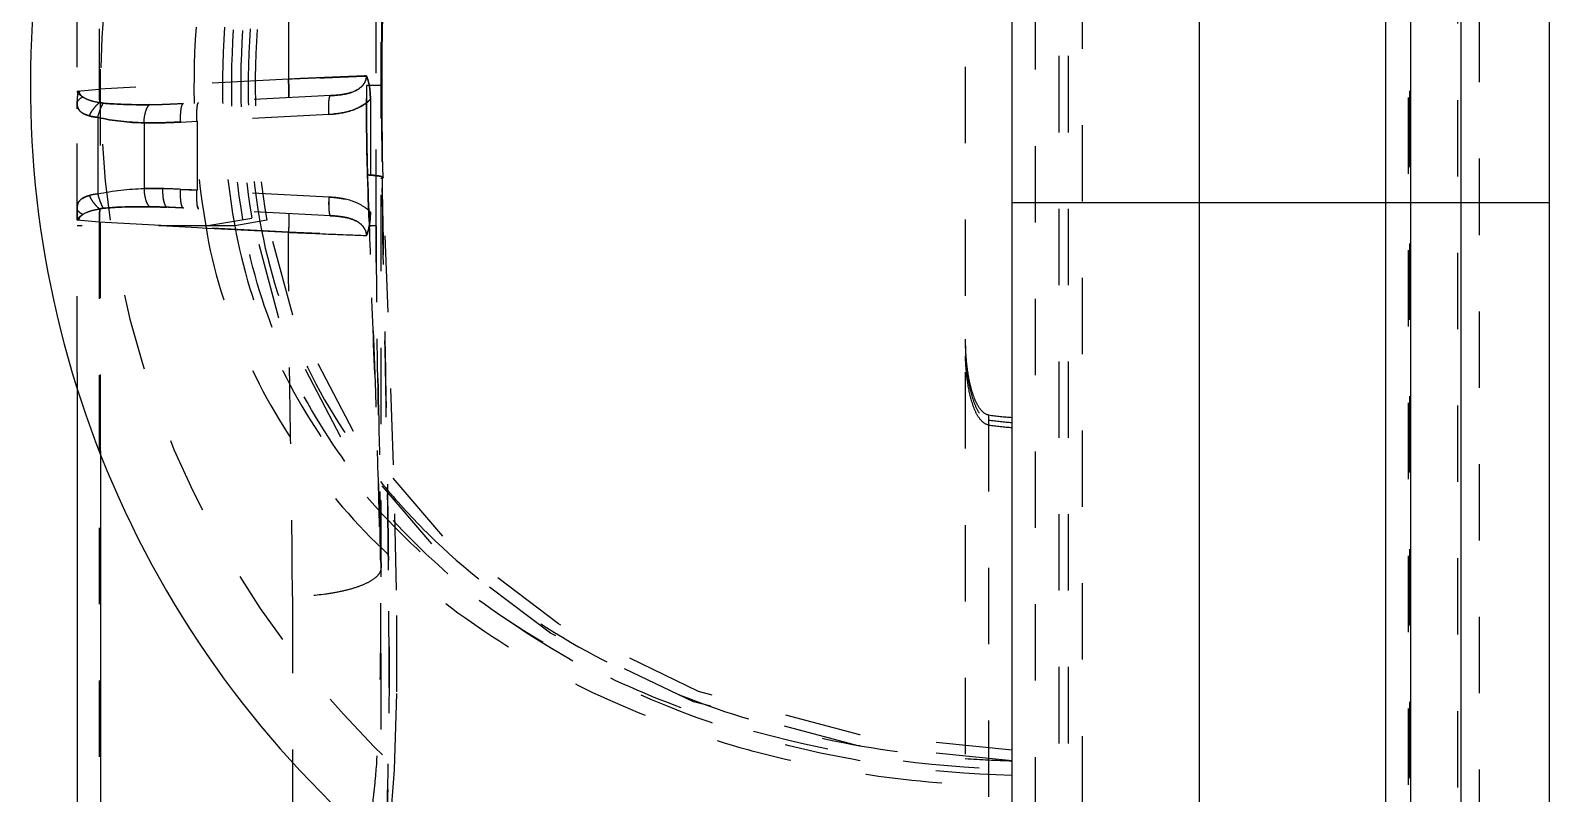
# Model space of a CAD drawing. Header units: millimetres. Extents: x -840 to 1682, y -9216 to -2117.
# Drawn here: x 872.12 to 904.62, y -2544.51 to -2528.18 of the extents above; entities that cross this region are included whole.
import ezdxf

# ---------------------------------------------------------------- set-up
doc = ezdxf.new("R2010")
doc.units = ezdxf.units.MM
doc.header["$LTSCALE"] = 16.335
doc.linetypes.add('HIDDEN', pattern=[0.2, 0.1, -0.1])
doc.layers.get('0').update_dxf_attribs({"linetype": 'CONTINUOUS'})
doc.layers.add('DEFAULT_2', color=8, linetype='HIDDEN')

msp = doc.modelspace()

# ---------------------------------------------------------------- linework, layer by layer
at = {"color": 7, "linetype": 'Continuous'}
for p, q in [((901.644, -2400.707), (901.644, -2613.018)), ((902.722, -2612.962), (902.722, -2400.763)), ((901.117, -2612.519), (901.117, -2401.206)), ((904.617, -2610.965), (904.617, -2402.76)), ((897.117, -2411.862), (897.117, -2601.862)), ((893.117, -2597.862), (893.117, -2415.862)), ((893.117, -2531.862), (904.617, -2531.862)), ((873.117, -2535.502), (873.117, -2559.362)), ((873.617, -2537.176), (873.617, -2559.862))]:
    msp.add_line(p, q, dxfattribs=at)
msp.add_arc((893.617, -2529.362), 21.5, 157.7989, 265.9994, dxfattribs=at)
at = {"layer": 'DEFAULT_2', "color": 8, "linetype": 'HIDDEN'}
for p, q in [((901.591, -2402.204), (901.591, -2611.521)), ((902.644, -2402.259), (902.644, -2611.466)), ((903.117, -2610.967), (903.117, -2402.758)), ((901.617, -2411.862), (901.617, -2601.862)), ((894.617, -2415.862), (894.617, -2597.862)), ((893.617, -2594.362), (893.617, -2419.362)), ((894.117, -2420.919), (894.117, -2592.806)), ((894.317, -2420.919), (894.317, -2592.806)), ((892.117, -2509.359), (892.117, -2546.362)), ((879.617, -2512.1), (879.617, -2556.199)), ((873.617, -2537.176), (873.617, -2521.553)), ((873.117, -2535.502), (873.117, -2523.225)), ((879.643, -2528.616), (879.666, -2527.345)), ((873.591, -2528.149), (873.591, -2529.438)), ((877.638, -2527.938), (877.638, -2529.226)), ((879.513, -2532.362), (879.513, -2527.937)), ((879.64, -2529.362), (879.643, -2528.6)), ((873.117, -2529.483), (873.591, -2529.438)), ((877.638, -2529.226), (873.591, -2529.438)), ((879.629, -2529.362), (879.305, -2529.362)), ((879.641, -2529.823), (879.64, -2529.362)), ((873.121, -2529.612), (873.12, -2529.688)), ((878.538, -2529.578), (875.396, -2529.743)), ((879.391, -2529.657), (879.391, -2532.068)), ((873.561, -2530.043), (873.561, -2531.681)), ((878.503, -2529.978), (875.682, -2530.126)), ((874.549, -2530.16), (874.549, -2531.565)), ((875.333, -2530.142), (875.682, -2530.126)), ((875.682, -2530.126), (875.682, -2531.599)), ((879.33, -2531.274), (879.332, -2531.345)), ((879.665, -2531.333), (879.641, -2531.353)), ((879.887, -2537.472), (879.665, -2531.333)), ((875.333, -2531.582), (875.682, -2531.599)), ((875.565, -2531.594), (875.333, -2531.582)), ((875.682, -2531.599), (875.565, -2531.594)), ((878.502, -2531.747), (875.682, -2531.599)), ((873.121, -2532.112), (873.12, -2532.037)), ((878.537, -2532.146), (875.396, -2531.982)), ((873.591, -2532.287), (873.117, -2532.242)), ((876.489, -2532.362), (873.117, -2532.362)), ((875.036, -2532.362), (873.591, -2532.287)), ((873.591, -2532.287), (873.591, -2558.412)), ((877.638, -2532.501), (875.036, -2532.362)), ((875.036, -2532.362), (875.695, -2532.398)), ((875.695, -2532.398), (875.903, -2532.409)), ((875.869, -2532.362), (876.855, -2532.196)), ((877.178, -2532.242), (876.489, -2532.362)), ((879.513, -2532.362), (879.391, -2532.362)), ((875.903, -2532.409), (876.771, -2532.454)), ((876.771, -2532.454), (877.638, -2532.501)), ((878.31, -2532.529), (877.638, -2532.501)), ((892.617, -2536.408), (892.617, -2546.362)), ((879.953, -2540.155), (879.887, -2537.472)), ((877.722, -2540.294), (877.722, -2558.196)), ((879.817, -2545.196), (879.906, -2543.999))]:
    msp.add_line(p, q, dxfattribs=at)
for points in [[(873.121, -2529.613), (873.12, -2529.633), (873.117, -2529.741)], [(879.665, -2531.333), (879.653, -2530.865), (879.641, -2529.823)], [(873.117, -2531.984), (873.12, -2532.092), (873.121, -2532.112)], [(893.117, -2543.802), (889.827, -2543.482), (886.301, -2542.54), (883.241, -2541.074), (880.708, -2539.162), (878.756, -2536.882), (877.435, -2534.337), (876.855, -2532.192)], [(893.117, -2543.574), (889.858, -2543.251), (886.41, -2542.321), (883.417, -2540.878), (880.939, -2539.001), (879.027, -2536.765), (877.734, -2534.273), (877.178, -2532.242)], [(879.906, -2543.999), (879.957, -2542.331), (879.953, -2540.155)]]:
    msp.add_lwpolyline(points, dxfattribs=at)
for centre, radius, start, end in [((893.617, -2529.362), 20, 90, 270), ((893.617, -2529.362), 18, 176.0179, 189.5933), ((893.617, -2529.362), 17.39, 175.8779, 189.9342), ((893.617, -2529.362), 17.2, 176.0179, 189.5941), ((893.617, -2529.362), 16.841, 175.8779, 189.9342), ((893.617, -2529.362), 16.69, 175.8797, 189.9342), ((893.617, -2529.362), 17, 176.0197, 189.5807), ((891.066, -2841.259), 312.322, 92.34037, 92.46403), ((968.075, -2529.38), 88.769, 179.98889, 180.39626), ((1010.538, -2529.51), 130.91, 179.9354, 180.80683), ((874.504, -2518.135), 11.637, 270.8194, 271.9654), ((874.318, -2512.395), 17.38, 271.9294, 272.3844), ((874.071, -2506.415), 23.365, 272.3789, 272.6295), ((873.371, -2491.433), 38.363, 272.6478, 273.0257), ((874.086, -2530.324), 0.774, 137.7246, 144.2733), ((878.347, -2527.059), 2.923, 273.0607, 274.7332), ((943.548, -2529.55), 64.242, 180.39589, 180.9637), ((929.389, -2529.788), 50.081, 180.9632, 181.6995), ((873.623, -2532.574), 0.893, 102.1686, 105.8475), ((874.308, -2552.508), 20.951, 87.1949, 88.2544), ((874.089, -2531.397), 0.779, 213.0766, 222.1837), ((873.887, -2559.521), 27.58, 87.1149, 87.6084), ((874.049, -2555.842), 23.898, 87.3452, 87.6286), ((873.333, -2571.011), 39.083, 86.9753, 87.3271), ((872.874, -2580.008), 48.092, 86.9942, 87.1378), ((890.046, -2256.675), 276.104, 267.56384, 267.77115), ((893.617, -2529.362), 7.116, 261.922, 265.9711), ((893.617, -2529.362), 7.224, 262.0432, 266.0312), ((893.617, -2529.362), 7.33, 262.159, 266.0887), ((890.21, -2529.22), 13.658, 219.0772, 224.6877), ((893.615, -2522.009), 21.8, 266.054, 268.6908)]:
    msp.add_arc(centre, radius, start, end, dxfattribs=at)
for points, knots in [([(879.985, -2522.912), (879.8, -2523.421), (879.558, -2524.483), (879.379, -2526.098), (879.314, -2527.727), (879.303, -2528.816), (879.305, -2529.362)], [0, 0, 0, 0, 0.249366, 0.498228, 0.748436, 1, 1, 1, 1]), ([(879.629, -2529.362), (879.63, -2528.811), (879.635, -2527.709), (879.661, -2526.055), (879.751, -2524.404), (879.894, -2523.309), (879.984, -2522.765)], [0, 0, 0, 0, 0.25004, 0.499994, 0.749954, 1, 1, 1, 1]), ([(873.6, -2529.724), (873.6, -2529.704), (873.599, -2529.609), (873.595, -2529.513), (873.591, -2529.438)], [0, 0, 0, 0, 0.211823, 1, 1, 1, 1]), ([(873.591, -2529.438), (873.593, -2529.464), (873.597, -2529.559), (873.6, -2529.655), (873.6, -2529.724)], [0, 0, 0, 0, 0.273506, 1, 1, 1, 1]), ([(879.308, -2529.156), (879.209, -2529.16), (878.653, -2529.183), (878.096, -2529.206), (877.638, -2529.226)], [0, 0, 0, 0, 0.177559, 1, 1, 1, 1]), ([(877.638, -2529.226), (877.641, -2529.277), (877.644, -2529.351), (877.646, -2529.445), (877.647, -2529.505), (877.646, -2529.553), (877.646, -2529.592), (877.642, -2529.61), (877.641, -2529.625), (877.638, -2529.626)], [0, 0, 0, 0, 0.380965, 0.553932, 0.704881, 0.828741, 0.920859, 0.97822, 1, 1, 1, 1]), ([(877.638, -2529.626), (877.641, -2529.625), (877.642, -2529.61), (877.646, -2529.592), (877.646, -2529.553), (877.647, -2529.505), (877.646, -2529.445), (877.644, -2529.351), (877.641, -2529.277), (877.638, -2529.226)], [0, 0, 0, 0, 0.021868, 0.079409, 0.171652, 0.295672, 0.446637, 0.619343, 1, 1, 1, 1]), ([(878.312, -2529.198), (878.414, -2529.194), (878.746, -2529.179), (879.078, -2529.166), (879.308, -2529.158)], [0, 0, 0, 0, 0.306599, 1, 1, 1, 1]), ([(878.538, -2529.578), (878.632, -2529.573), (878.81, -2529.559), (879.056, -2529.495), (879.249, -2529.366), (879.308, -2529.223), (879.308, -2529.156)], [0, 0, 0, 0, 0.295491, 0.557357, 0.789572, 1, 1, 1, 1]), ([(879.271, -2529.295), (879.238, -2529.357), (879.106, -2529.478), (878.84, -2529.556), (878.639, -2529.573), (878.538, -2529.578)], [0, 0, 0, 0, 0.256067, 0.627552, 1, 1, 1, 1]), ([(879.308, -2529.156), (879.339, -2529.23), (879.38, -2529.397), (879.391, -2529.567), (879.391, -2529.657)], [0, 0, 0, 0, 0.471017, 1, 1, 1, 1]), ([(879.356, -2529.309), (879.353, -2529.295), (879.34, -2529.244), (879.323, -2529.194), (879.308, -2529.158)], [0, 0, 0, 0, 0.260985, 1, 1, 1, 1]), ([(879.391, -2529.657), (879.391, -2529.627), (879.388, -2529.51), (879.375, -2529.393), (879.356, -2529.309)], [0, 0, 0, 0, 0.258465, 1, 1, 1, 1]), ([(873.117, -2529.483), (873.117, -2529.505), (873.163, -2529.555), (873.21, -2529.586), (873.242, -2529.605)], [0, 0, 0, 0, 0.370376, 1, 1, 1, 1]), ([(873.117, -2529.862), (873.117, -2529.85), (873.12, -2529.792), (873.121, -2529.734), (873.12, -2529.688)], [0, 0, 0, 0, 0.202142, 1, 1, 1, 1]), ([(873.117, -2529.741), (873.117, -2529.773), (873.124, -2529.836), (873.178, -2529.918), (873.268, -2529.974), (873.339, -2529.999), (873.379, -2530.01)], [0, 0, 0, 0, 0.235231, 0.449944, 0.696912, 1, 1, 1, 1]), ([(873.141, -2529.858), (873.137, -2529.849), (873.122, -2529.812), (873.117, -2529.771), (873.117, -2529.741)], [0, 0, 0, 0, 0.239143, 1, 1, 1, 1]), ([(873.118, -2529.741), (873.118, -2529.728), (873.135, -2529.665), (873.195, -2529.626), (873.242, -2529.606)], [0, 0, 0, 0, 0.201054, 1, 1, 1, 1]), ([(873.158, -2529.479), (873.152, -2529.486), (873.126, -2529.525), (873.123, -2529.575), (873.121, -2529.612)], [0, 0, 0, 0, 0.195966, 1, 1, 1, 1]), ([(873.158, -2529.479), (873.157, -2529.509), (873.183, -2529.566), (873.254, -2529.615), (873.333, -2529.657), (873.393, -2529.678), (873.425, -2529.687)], [0, 0, 0, 0, 0.252718, 0.469916, 0.717667, 1, 1, 1, 1]), ([(873.242, -2529.605), (873.265, -2529.621), (873.376, -2529.682), (873.503, -2529.71), (873.6, -2529.724)], [0, 0, 0, 0, 0.221972, 1, 1, 1, 1]), ([(873.379, -2530.01), (873.402, -2529.953), (873.467, -2529.849), (873.551, -2529.759), (873.6, -2529.724)], [0, 0, 0, 0, 0.508628, 1, 1, 1, 1]), ([(873.425, -2529.687), (873.439, -2529.691), (873.496, -2529.706), (873.555, -2529.717), (873.6, -2529.724)], [0, 0, 0, 0, 0.237094, 1, 1, 1, 1]), ([(873.513, -2529.803), (873.52, -2529.796), (873.547, -2529.767), (873.576, -2529.741), (873.6, -2529.724)], [0, 0, 0, 0, 0.262558, 1, 1, 1, 1]), ([(873.561, -2530.043), (873.573, -2529.986), (873.605, -2529.881), (873.65, -2529.781), (873.678, -2529.739)], [0, 0, 0, 0, 0.536156, 1, 1, 1, 1]), ([(873.561, -2530.043), (873.573, -2529.985), (873.605, -2529.88), (873.651, -2529.78), (873.678, -2529.739)], [0, 0, 0, 0, 0.546317, 1, 1, 1, 1]), ([(873.6, -2529.724), (873.606, -2529.726), (873.632, -2529.733), (873.658, -2529.737), (873.678, -2529.739)], [0, 0, 0, 0, 0.235022, 1, 1, 1, 1]), ([(873.678, -2529.739), (873.671, -2529.738), (873.645, -2529.735), (873.619, -2529.73), (873.6, -2529.724)], [0, 0, 0, 0, 0.264523, 1, 1, 1, 1]), ([(873.678, -2529.739), (873.76, -2529.746), (874.09, -2529.77), (874.422, -2529.774), (874.67, -2529.771)], [0, 0, 0, 0, 0.248306, 1, 1, 1, 1]), ([(874.67, -2529.771), (874.587, -2529.772), (874.256, -2529.774), (873.925, -2529.761), (873.678, -2529.739)], [0, 0, 0, 0, 0.251432, 1, 1, 1, 1]), ([(874.549, -2530.16), (874.551, -2530.076), (874.565, -2529.96), (874.615, -2529.831), (874.65, -2529.784), (874.67, -2529.771)], [0, 0, 0, 0, 0.601132, 0.824056, 1, 1, 1, 1]), ([(874.67, -2529.771), (874.73, -2529.77), (874.972, -2529.764), (875.214, -2529.753), (875.396, -2529.743)], [0, 0, 0, 0, 0.246308, 1, 1, 1, 1]), ([(875.333, -2530.142), (875.33, -2530.089), (875.329, -2529.996), (875.34, -2529.871), (875.354, -2529.794), (875.38, -2529.744), (875.396, -2529.743)], [0, 0, 0, 0, 0.386014, 0.67869, 0.885836, 1, 1, 1, 1]), ([(875.682, -2530.126), (875.679, -2530.075), (875.677, -2529.981), (875.681, -2529.859), (875.691, -2529.777), (875.703, -2529.738), (875.712, -2529.726), (875.717, -2529.726)], [0, 0, 0, 0, 0.373086, 0.691045, 0.906485, 0.967529, 1, 1, 1, 1]), ([(878.503, -2529.978), (878.5, -2529.924), (878.498, -2529.83), (878.502, -2529.709), (878.512, -2529.631), (878.523, -2529.592), (878.533, -2529.579), (878.538, -2529.578)], [0, 0, 0, 0, 0.393945, 0.691214, 0.897762, 0.964132, 1, 1, 1, 1]), ([(878.503, -2529.978), (878.5, -2529.924), (878.498, -2529.83), (878.502, -2529.709), (878.512, -2529.631), (878.523, -2529.592), (878.533, -2529.579), (878.538, -2529.578)], [0, 0, 0, 0, 0.393947, 0.691215, 0.897763, 0.964133, 1, 1, 1, 1]), ([(878.503, -2529.978), (878.663, -2529.969), (878.983, -2529.929), (879.278, -2529.77), (879.391, -2529.657)], [0, 0, 0, 0, 0.500583, 1, 1, 1, 1]), ([(879.391, -2529.657), (879.288, -2529.76), (879.025, -2529.911), (878.734, -2529.96), (878.588, -2529.972)], [0, 0, 0, 0, 0.499758, 1, 1, 1, 1]), ([(873.379, -2530.01), (873.351, -2530.002), (873.262, -2529.973), (873.171, -2529.917), (873.141, -2529.858)], [0, 0, 0, 0, 0.3046, 1, 1, 1, 1]), ([(873.379, -2530.01), (873.384, -2529.998), (873.406, -2529.95), (873.434, -2529.905), (873.457, -2529.872)], [0, 0, 0, 0, 0.239873, 1, 1, 1, 1]), ([(873.379, -2530.01), (873.393, -2530.014), (873.453, -2530.03), (873.514, -2530.039), (873.561, -2530.043)], [0, 0, 0, 0, 0.234337, 1, 1, 1, 1]), ([(873.561, -2530.043), (873.545, -2530.042), (873.484, -2530.035), (873.423, -2530.023), (873.379, -2530.01)], [0, 0, 0, 0, 0.2649, 1, 1, 1, 1]), ([(874.549, -2530.16), (874.613, -2530.162), (874.875, -2530.163), (875.136, -2530.152), (875.333, -2530.142)], [0, 0, 0, 0, 0.24516, 1, 1, 1, 1]), ([(875.333, -2530.142), (875.267, -2530.146), (875.005, -2530.157), (874.744, -2530.165), (874.549, -2530.16)], [0, 0, 0, 0, 0.254451, 1, 1, 1, 1]), ([(879.664, -2531.333), (879.664, -2531.322), (879.623, -2531.306), (879.561, -2531.294), (879.454, -2531.281), (879.375, -2531.276), (879.33, -2531.274)], [0, 0, 0, 0, 0.089703, 0.296179, 0.610763, 1, 1, 1, 1]), ([(879.33, -2545.314), (879.349, -2545.256), (879.383, -2545.1), (879.431, -2544.812), (879.48, -2544.415), (879.546, -2543.673), (879.601, -2542.488), (879.622, -2540.783), (879.592, -2538.74), (879.521, -2536.423), (879.421, -2533.904), (879.357, -2532.165), (879.33, -2531.274)], [0, 0, 0, 0, 0.01318, 0.033941, 0.062318, 0.098335, 0.192886, 0.315244, 0.462127, 0.628739, 0.80983, 1, 1, 1, 1]), ([(879.33, -2531.274), (879.391, -2531.277), (879.491, -2531.285), (879.592, -2531.297), (879.631, -2531.31)], [0, 0, 0, 0, 0.599729, 1, 1, 1, 1]), ([(879.332, -2531.345), (879.355, -2532.104), (879.456, -2534.904), (879.576, -2537.704), (879.605, -2539.748)], [0, 0, 0, 0, 0.270754, 1, 1, 1, 1]), ([(879.641, -2531.353), (879.635, -2531.352), (879.628, -2531.351), (879.617, -2531.347), (879.617, -2531.345)], [0, 0, 0, 0, 0.708361, 1, 1, 1, 1]), ([(879.641, -2531.353), (879.639, -2531.353), (879.632, -2531.352), (879.624, -2531.35), (879.62, -2531.348)], [0, 0, 0, 0, 0.336039, 1, 1, 1, 1]), ([(879.631, -2531.31), (879.633, -2531.311), (879.641, -2531.313), (879.649, -2531.317), (879.654, -2531.32)], [0, 0, 0, 0, 0.296127, 1, 1, 1, 1]), ([(879.641, -2531.353), (879.655, -2532.294), (879.688, -2534.134), (879.739, -2536.804), (879.776, -2539.268), (879.793, -2541.446), (879.788, -2543.049), (879.77, -2544.135), (879.753, -2544.787), (879.731, -2545.323), (879.708, -2545.738), (879.683, -2546.029), (879.665, -2546.183), (879.653, -2546.237)], [0, 0, 0, 0, 0.189462, 0.370778, 0.538092, 0.686032, 0.809587, 0.861006, 0.90496, 0.941042, 0.968999, 0.988693, 1, 1, 1, 1]), ([(879.778, -2539.725), (879.772, -2539.087), (879.735, -2536.297), (879.673, -2533.507), (879.641, -2531.353)], [0, 0, 0, 0, 0.228406, 1, 1, 1, 1]), ([(873.379, -2531.715), (873.339, -2531.726), (873.269, -2531.751), (873.178, -2531.807), (873.124, -2531.89), (873.117, -2531.952), (873.117, -2531.984)], [0, 0, 0, 0, 0.303069, 0.549476, 0.766688, 1, 1, 1, 1]), ([(873.232, -2531.775), (873.243, -2531.769), (873.289, -2531.744), (873.339, -2531.726), (873.379, -2531.715)], [0, 0, 0, 0, 0.226224, 1, 1, 1, 1]), ([(873.561, -2531.681), (873.545, -2531.683), (873.484, -2531.69), (873.423, -2531.702), (873.379, -2531.715)], [0, 0, 0, 0, 0.2649, 1, 1, 1, 1]), ([(873.379, -2531.715), (873.402, -2531.772), (873.467, -2531.876), (873.551, -2531.966), (873.6, -2532.001)], [0, 0, 0, 0, 0.508637, 1, 1, 1, 1]), ([(873.379, -2531.715), (873.383, -2531.724), (873.399, -2531.761), (873.42, -2531.797), (873.437, -2531.823)], [0, 0, 0, 0, 0.240817, 1, 1, 1, 1]), ([(873.561, -2531.681), (873.573, -2531.74), (873.605, -2531.845), (873.651, -2531.945), (873.678, -2531.986)], [0, 0, 0, 0, 0.546317, 1, 1, 1, 1]), ([(873.561, -2531.681), (873.573, -2531.739), (873.605, -2531.844), (873.65, -2531.944), (873.678, -2531.986)], [0, 0, 0, 0, 0.536156, 1, 1, 1, 1]), ([(874.549, -2531.565), (874.551, -2531.649), (874.565, -2531.768), (874.617, -2531.897), (874.652, -2531.942), (874.67, -2531.954)], [0, 0, 0, 0, 0.607335, 0.840827, 1, 1, 1, 1]), ([(874.549, -2531.565), (874.551, -2531.648), (874.565, -2531.765), (874.615, -2531.894), (874.65, -2531.941), (874.67, -2531.954)], [0, 0, 0, 0, 0.601132, 0.824056, 1, 1, 1, 1]), ([(874.946, -2531.567), (874.944, -2531.657), (874.95, -2531.782), (874.99, -2531.913), (875.021, -2531.959), (875.038, -2531.965)], [0, 0, 0, 0, 0.646001, 0.870408, 1, 1, 1, 1]), ([(874.946, -2531.567), (874.944, -2531.657), (874.95, -2531.779), (874.988, -2531.911), (875.019, -2531.958), (875.038, -2531.965)], [0, 0, 0, 0, 0.641004, 0.855265, 1, 1, 1, 1]), ([(875.396, -2531.982), (875.381, -2531.981), (875.353, -2531.933), (875.338, -2531.852), (875.327, -2531.726), (875.33, -2531.633), (875.333, -2531.582)], [0, 0, 0, 0, 0.106126, 0.322583, 0.635062, 1, 1, 1, 1]), ([(875.332, -2531.781), (875.331, -2531.765), (875.328, -2531.699), (875.33, -2531.633), (875.333, -2531.582)], [0, 0, 0, 0, 0.236046, 1, 1, 1, 1]), ([(875.717, -2531.999), (875.712, -2531.998), (875.703, -2531.987), (875.691, -2531.948), (875.681, -2531.866), (875.677, -2531.744), (875.679, -2531.65), (875.682, -2531.599)], [0, 0, 0, 0, 0.032408, 0.093288, 0.308459, 0.626637, 1, 1, 1, 1]), ([(878.502, -2531.747), (878.499, -2531.8), (878.497, -2531.895), (878.501, -2532.016), (878.511, -2532.094), (878.522, -2532.133), (878.532, -2532.146), (878.537, -2532.146)], [0, 0, 0, 0, 0.393948, 0.691218, 0.897766, 0.964134, 1, 1, 1, 1]), ([(878.502, -2531.747), (878.5, -2531.8), (878.497, -2531.895), (878.501, -2532.016), (878.511, -2532.094), (878.522, -2532.133), (878.532, -2532.146), (878.537, -2532.146)], [0, 0, 0, 0, 0.393946, 0.691215, 0.897763, 0.964133, 1, 1, 1, 1]), ([(879.391, -2532.068), (879.278, -2531.955), (878.983, -2531.796), (878.662, -2531.756), (878.502, -2531.747)], [0, 0, 0, 0, 0.499133, 1, 1, 1, 1]), ([(873.117, -2531.984), (873.117, -2531.942), (873.131, -2531.855), (873.197, -2531.797), (873.232, -2531.775)], [0, 0, 0, 0, 0.502786, 1, 1, 1, 1]), ([(873.117, -2531.863), (873.117, -2531.874), (873.12, -2531.933), (873.121, -2531.991), (873.12, -2532.037)], [0, 0, 0, 0, 0.202142, 1, 1, 1, 1]), ([(873.242, -2532.119), (873.23, -2532.114), (873.189, -2532.094), (873.152, -2532.064), (873.135, -2532.037)], [0, 0, 0, 0, 0.285067, 1, 1, 1, 1]), ([(873.158, -2532.246), (873.155, -2532.171), (873.289, -2532.081), (873.446, -2532.029), (873.547, -2532.009), (873.6, -2532.001)], [0, 0, 0, 0, 0.428185, 0.693387, 1, 1, 1, 1]), ([(873.455, -2532.03), (873.466, -2532.027), (873.514, -2532.015), (873.563, -2532.007), (873.6, -2532.001)], [0, 0, 0, 0, 0.240609, 1, 1, 1, 1]), ([(873.512, -2531.921), (873.519, -2531.928), (873.546, -2531.957), (873.576, -2531.984), (873.6, -2532.001)], [0, 0, 0, 0, 0.262609, 1, 1, 1, 1]), ([(873.591, -2532.287), (873.593, -2532.261), (873.597, -2532.165), (873.6, -2532.07), (873.6, -2532.001)], [0, 0, 0, 0, 0.273506, 1, 1, 1, 1]), ([(873.6, -2532.001), (873.6, -2532.021), (873.599, -2532.116), (873.595, -2532.212), (873.591, -2532.287)], [0, 0, 0, 0, 0.211824, 1, 1, 1, 1]), ([(873.678, -2531.986), (873.671, -2531.987), (873.645, -2531.99), (873.619, -2531.995), (873.6, -2532.001)], [0, 0, 0, 0, 0.264523, 1, 1, 1, 1]), ([(873.6, -2532.001), (873.606, -2531.999), (873.632, -2531.992), (873.658, -2531.988), (873.678, -2531.986)], [0, 0, 0, 0, 0.235022, 1, 1, 1, 1]), ([(873.678, -2531.986), (873.76, -2531.979), (874.09, -2531.955), (874.422, -2531.951), (874.67, -2531.954)], [0, 0, 0, 0, 0.248306, 1, 1, 1, 1]), ([(874.67, -2531.954), (874.587, -2531.953), (874.256, -2531.951), (873.925, -2531.964), (873.678, -2531.986)], [0, 0, 0, 0, 0.251432, 1, 1, 1, 1]), ([(875.356, -2531.927), (875.353, -2531.917), (875.34, -2531.869), (875.335, -2531.82), (875.332, -2531.781)], [0, 0, 0, 0, 0.203669, 1, 1, 1, 1]), ([(875.395, -2531.982), (875.387, -2531.981), (875.368, -2531.962), (875.36, -2531.941), (875.356, -2531.927)], [0, 0, 0, 0, 0.365974, 1, 1, 1, 1]), ([(875.691, -2531.941), (875.694, -2531.956), (875.697, -2531.974), (875.71, -2531.998), (875.717, -2531.999)], [0, 0, 0, 0, 0.681193, 1, 1, 1, 1]), ([(879.391, -2532.068), (879.391, -2532.093), (879.389, -2532.192), (879.38, -2532.29), (879.367, -2532.362)], [0, 0, 0, 0, 0.256081, 1, 1, 1, 1]), ([(879.367, -2532.362), (879.371, -2532.339), (879.386, -2532.242), (879.391, -2532.143), (879.391, -2532.068)], [0, 0, 0, 0, 0.24202, 1, 1, 1, 1]), ([(873.117, -2532.242), (873.117, -2532.23), (873.137, -2532.2), (873.159, -2532.178), (873.174, -2532.165)], [0, 0, 0, 0, 0.383399, 1, 1, 1, 1]), ([(873.158, -2532.246), (873.152, -2532.239), (873.126, -2532.199), (873.123, -2532.15), (873.121, -2532.112)], [0, 0, 0, 0, 0.195966, 1, 1, 1, 1]), ([(873.174, -2532.165), (873.179, -2532.161), (873.201, -2532.145), (873.224, -2532.13), (873.242, -2532.119)], [0, 0, 0, 0, 0.229577, 1, 1, 1, 1]), ([(875.869, -2532.362), (876.013, -2533.304), (876.609, -2535.136), (878.047, -2537.606), (879.975, -2539.701), (882.247, -2541.396), (884.768, -2542.695), (887.006, -2543.472), (888.853, -2543.91), (890.734, -2544.222), (892.164, -2544.33), (893.117, -2544.366)], [0, 0, 0, 0, 0.125841, 0.250869, 0.375171, 0.499162, 0.623393, 0.748314, 0.811062, 0.873956, 1, 1, 1, 1]), ([(876.489, -2532.362), (876.651, -2533.266), (877.199, -2535.036), (878.599, -2537.415), (880.451, -2539.441), (882.639, -2541.084), (885.067, -2542.349), (888.527, -2543.553), (891.284, -2543.938), (893.117, -2543.978)], [0, 0, 0, 0, 0.125795, 0.250876, 0.375233, 0.499349, 0.623756, 0.748768, 1, 1, 1, 1]), ([(893.117, -2544.116), (891.286, -2544.075), (887.635, -2543.549), (883.395, -2541.69), (880.52, -2539.437), (878.701, -2537.362), (877.34, -2534.937), (876.813, -2533.144), (876.658, -2532.229)], [0, 0, 0, 0, 0.250359, 0.49843, 0.622656, 0.747267, 0.873113, 1, 1, 1, 1]), ([(877.028, -2532.268), (877.207, -2533.287), (877.843, -2535.276), (878.96, -2537.033), (879.606, -2537.83)], [0, 0, 0, 0, 0.502063, 1, 1, 1, 1]), ([(877.638, -2532.099), (877.641, -2532.1), (877.643, -2532.115), (877.646, -2532.133), (877.647, -2532.172), (877.647, -2532.221), (877.647, -2532.281), (877.644, -2532.376), (877.641, -2532.45), (877.638, -2532.501)], [0, 0, 0, 0, 0.021862, 0.079386, 0.171683, 0.295754, 0.446792, 0.619616, 1, 1, 1, 1]), ([(877.638, -2532.099), (877.641, -2532.1), (877.643, -2532.115), (877.646, -2532.133), (877.647, -2532.172), (877.647, -2532.221), (877.647, -2532.281), (877.644, -2532.376), (877.641, -2532.45), (877.638, -2532.501)], [0, 0, 0, 0, 0.021847, 0.07936, 0.17165, 0.29572, 0.446762, 0.619594, 1, 1, 1, 1]), ([(879.308, -2532.57), (879.308, -2532.503), (879.25, -2532.36), (879.056, -2532.23), (878.81, -2532.166), (878.631, -2532.151), (878.537, -2532.146)], [0, 0, 0, 0, 0.210296, 0.442308, 0.704249, 1, 1, 1, 1]), ([(878.537, -2532.146), (878.631, -2532.151), (878.81, -2532.166), (879.056, -2532.23), (879.25, -2532.359), (879.308, -2532.503), (879.308, -2532.57)], [0, 0, 0, 0, 0.295512, 0.557453, 0.789618, 1, 1, 1, 1]), ([(879.367, -2532.362), (879.363, -2532.381), (879.349, -2532.452), (879.329, -2532.521), (879.308, -2532.57)], [0, 0, 0, 0, 0.263771, 1, 1, 1, 1]), ([(879.308, -2532.57), (879.315, -2532.554), (879.34, -2532.487), (879.357, -2532.417), (879.367, -2532.362)], [0, 0, 0, 0, 0.236036, 1, 1, 1, 1]), ([(879.391, -2532.362), (879.389, -2532.369), (879.379, -2532.387), (879.369, -2532.369), (879.367, -2532.362)], [0, 0, 0, 0, 0.494903, 1, 1, 1, 1]), ([(879.513, -2532.362), (879.513, -2533.6), (879.552, -2536.039), (879.618, -2538.478), (879.618, -2539.68)], [0, 0, 0, 0, 0.50718, 1, 1, 1, 1]), ([(879.618, -2539.68), (879.618, -2538.478), (879.552, -2536.039), (879.513, -2533.6), (879.513, -2532.362)], [0, 0, 0, 0, 0.49282, 1, 1, 1, 1]), ([(877.638, -2532.501), (877.808, -2532.508), (878.364, -2532.532), (878.921, -2532.555), (879.308, -2532.57)], [0, 0, 0, 0, 0.30486, 1, 1, 1, 1]), ([(877.722, -2540.294), (877.722, -2539.011), (877.671, -2536.413), (877.639, -2533.816), (877.638, -2532.501)], [0, 0, 0, 0, 0.493829, 1, 1, 1, 1]), ([(892.617, -2536.408), (892.539, -2536.397), (892.41, -2536.27), (892.277, -2535.986), (892.18, -2535.594), (892.127, -2535.12), (892.117, -2534.8), (892.117, -2534.64)], [0, 0, 0, 0, 0.124879, 0.250035, 0.499163, 0.749019, 1, 1, 1, 1]), ([(892.117, -2534.788), (892.117, -2534.945), (892.127, -2535.258), (892.181, -2535.723), (892.278, -2536.107), (892.412, -2536.384), (892.54, -2536.506), (892.617, -2536.517)], [0, 0, 0, 0, 0.25085, 0.500596, 0.749676, 0.874886, 1, 1, 1, 1]), ([(892.617, -2536.624), (892.541, -2536.613), (892.414, -2536.496), (892.279, -2536.225), (892.182, -2535.849), (892.128, -2535.393), (892.117, -2535.086), (892.117, -2534.932)], [0, 0, 0, 0, 0.125347, 0.250614, 0.499648, 0.749284, 1, 1, 1, 1]), ([(880.499, -2538.826), (881.25, -2539.585), (882.931, -2540.936), (885.802, -2542.415), (888.895, -2543.374), (891.038, -2543.683), (892.115, -2543.757)], [0, 0, 0, 0, 0.248784, 0.497896, 0.74831, 1, 1, 1, 1]), ([(879.618, -2539.68), (879.618, -2539.718), (879.588, -2539.806), (879.475, -2539.917), (879.297, -2540.02), (879.054, -2540.113), (878.758, -2540.189), (878.309, -2540.266), (877.958, -2540.29), (877.722, -2540.294)], [0, 0, 0, 0, 0.054103, 0.125566, 0.223355, 0.348231, 0.496882, 0.661212, 1, 1, 1, 1]), ([(879.721, -2545.502), (879.738, -2545.185), (879.765, -2544.433), (879.798, -2542.507), (879.79, -2540.898), (879.778, -2539.725)], [0, 0, 0, 0, 0.165062, 0.390667, 1, 1, 1, 1])]:
    msp.add_open_spline(points, degree=3, knots=knots, dxfattribs=at)
for points in [[(879.308, -2529.158), (879.306, -2529.205), (879.293, -2529.253), (879.271, -2529.295)], [(879.33, -2531.274), (879.311, -2530.637), (879.305, -2530), (879.305, -2529.362)], [(873.117, -2529.741), (873.117, -2529.723), (873.118, -2529.705), (873.12, -2529.688)], [(873.561, -2530.043), (873.884, -2530.119), (874.218, -2530.152), (874.549, -2530.16)], [(874.549, -2530.16), (874.218, -2530.151), (873.884, -2530.119), (873.561, -2530.043)], [(879.654, -2531.32), (879.659, -2531.323), (879.664, -2531.327), (879.664, -2531.333)], [(873.561, -2531.681), (873.884, -2531.606), (874.218, -2531.573), (874.549, -2531.565)], [(874.946, -2531.567), (874.814, -2531.563), (874.681, -2531.562), (874.549, -2531.565)], [(874.549, -2531.565), (874.681, -2531.562), (874.814, -2531.563), (874.946, -2531.567)], [(875.333, -2531.582), (875.204, -2531.576), (875.075, -2531.571), (874.946, -2531.567)], [(878.502, -2531.747), (878.619, -2531.753), (878.735, -2531.766), (878.849, -2531.791)], [(873.117, -2531.984), (873.117, -2532.002), (873.118, -2532.02), (873.12, -2532.037)], [(873.135, -2532.037), (873.125, -2532.021), (873.117, -2532.002), (873.117, -2531.984)], [(875.038, -2531.965), (874.915, -2531.96), (874.793, -2531.956), (874.67, -2531.954)], [(874.67, -2531.954), (874.793, -2531.956), (874.915, -2531.96), (875.038, -2531.965)]]:
    msp.add_open_spline(points, degree=3, dxfattribs=at)

doc.saveas('drawing.dxf')
